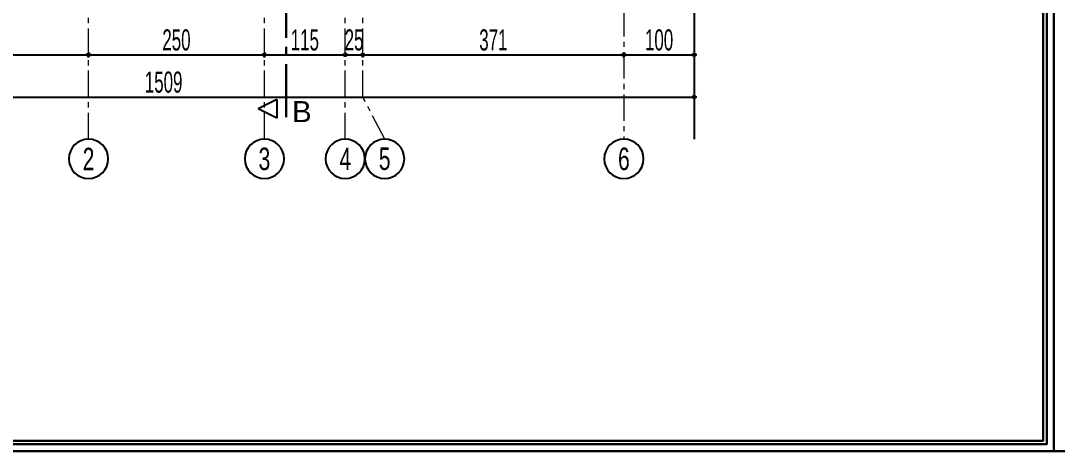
# Model space of a CAD drawing. Extents: x 386248 to 427517, y 4539405 to 4542296.
# Drawn here: x 394378 to 395852, y 4539405 to 4540018 of the extents above; entities that cross this region are included whole.
import ezdxf
from ezdxf.enums import TextEntityAlignment as Align

# ---------------------------------------------------------------- set-up
doc = ezdxf.new("R2010")
doc.units = 0
for name, pattern in [('CENTER', [2, 1.25, -0.25, 0.25, -0.25]), ('CENTER2', [1.125, 0.75, -0.125, 0.125, -0.125]), ('CENTERX2', [4, 2.5, -0.5, 0.5, -0.5])]:
    doc.linetypes.add(name, pattern=pattern)
for name, color, linetype, lineweight in [('AKS', 251, 'CENTERX2', 20), ('AKS YAZISI', 4, 'Continuous', 25), ('ASIK', 3, 'Continuous', 20), ('DIŞ 2', 167, 'Continuous', 25), ('GOR1', 51, 'Continuous', 25), ('OLCU10', 2, 'Continuous', 25), ('YAZILAR', 1, 'Continuous', 30)]:
    doc.layers.add(name, color=color, linetype=linetype, lineweight=lineweight)
doc.layers.add('Standart', color=7, linetype='Continuous')
doc.styles.add('arial_1_18', font='arial.ttf', dxfattribs={"height": 0.2})
doc.styles.add('T', font='ISOt.shx', dxfattribs={"width": 0.6})
doc.styles.add('UNIV', font='', dxfattribs={"width": 0.7})
doc.styles.get('UNIV').set_extended_font_data('Comic Sans MS')
doc.dimstyles.new('DOT2', dxfattribs={"dimtxt": 20, "dimasz": 0.7, "dimexe": 5, "dimexo": 5, "dimgap": 6, "dimtad": 1, "dimdec": 0, "dimdsep": 46, "dimtxsty": 'T', "dimblk1": 'SEL2', "dimblk2": 'SEL2', "dimsah": 1, "dimcen": 0, "dimse1": 1, "dimse2": 1, "dimclrd": 256, "dimclre": 256, "dimclrt": 256, "dimadec": 0, "dimazin": 0, "dimtfac": 1, "dimtdec": 0, "dimtix": 1, "dimtmove": 2, "dimatfit": 3, "dimldrblk": 'SEL2', "dimfxl": 1, "dimtolj": 1, "dimtzin": 0, "dimarcsym": 0})

# ---------------------------------------------------------------- blocks, each defined once
blk = doc.blocks.new('AKS-NO')
blk.add_circle((0, 0), 35)
at = {"color": 7, "style": 'UNIV', "width": 0.7}
blk.add_attdef('AKS-NO', text='', height=40, dxfattribs=at).set_placement((0, 0), align=Align.MIDDLE)
blk = doc.blocks.new('SEL2')
at = {"layer": 'OLCU10'}
for p, q in [((5.25, 0), (-5.25, 0)), ((0, 5.25), (0, -3.95))]:
    blk.add_line(p, q, dxfattribs=at)
blk.add_circle((0, 0), 2.75, dxfattribs=at)
blk = doc.blocks.new('*D2492')
at = {"layer": 'Defpoints', "color": 0}
for p in [(395335.6, 4539909.2), (393827, 4539849.2), (395335.6, 4539849.2)]:
    blk.add_point(p, dxfattribs=at)
at = {"layer": 'DIŞ 2', "lineweight": -2}
blk.add_line((393827.7, 4539909.2), (395334.9, 4539909.2), dxfattribs=at)
at = {"layer": 'DIŞ 2', "linetype": 'ByBlock', "lineweight": -2, "xscale": 0.7, "yscale": 0.7, "zscale": 0.7, "rotation": 180}
blk.add_blockref('SEL2', (393827, 4539909.2), dxfattribs=at)
at = {"layer": 'DIŞ 2', "linetype": 'ByBlock', "lineweight": -2, "xscale": 0.7, "yscale": 0.7, "zscale": 0.7}
blk.add_blockref('SEL2', (395335.6, 4539909.2), dxfattribs=at)
at = {"layer": 'DIŞ 2', "insert": (394581.3, 4539930.2), "char_height": 30, "attachment_point": 5, "style": 'T'}
blk.add_mtext('\\A1;1509', dxfattribs=at)
blk = doc.blocks.new('*D2504')
at = {"layer": 'ASIK', "lineweight": -2}
blk.add_line((393927.7, 4539969.2), (394473.8, 4539969.2), dxfattribs=at)
at = {"layer": 'Defpoints', "color": 0}
for p in [(394474.5, 4540007.2), (393927, 4539990.5), (394474.5, 4539969.2)]:
    blk.add_point(p, dxfattribs=at)
at = {"layer": 'ASIK', "linetype": 'ByBlock', "lineweight": -2, "xscale": 0.7, "yscale": 0.7, "zscale": 0.7, "rotation": 180}
blk.add_blockref('SEL2', (393927, 4539969.2), dxfattribs=at)
at = {"layer": 'ASIK', "linetype": 'ByBlock', "lineweight": -2, "xscale": 0.7, "yscale": 0.7, "zscale": 0.7}
blk.add_blockref('SEL2', (394474.5, 4539969.2), dxfattribs=at)
at = {"layer": 'ASIK', "insert": (394200.7, 4539990.2), "char_height": 30, "attachment_point": 5, "style": 'T'}
blk.add_mtext('\\A1;548', dxfattribs=at)
blk = doc.blocks.new('*D2505')
at = {"layer": 'ASIK', "lineweight": -2}
blk.add_line((394475.2, 4539969.2), (394723.8, 4539969.2), dxfattribs=at)
at = {"layer": 'Defpoints', "color": 0}
for p in [(394474.5, 4540007.2), (394724.5, 4540007.2), (394724.5, 4539969.2)]:
    blk.add_point(p, dxfattribs=at)
at = {"layer": 'ASIK', "linetype": 'ByBlock', "lineweight": -2, "xscale": 0.7, "yscale": 0.7, "zscale": 0.7, "rotation": 180}
blk.add_blockref('SEL2', (394474.5, 4539969.2), dxfattribs=at)
at = {"layer": 'ASIK', "linetype": 'ByBlock', "lineweight": -2, "xscale": 0.7, "yscale": 0.7, "zscale": 0.7}
blk.add_blockref('SEL2', (394724.5, 4539969.2), dxfattribs=at)
at = {"layer": 'ASIK', "insert": (394599.5, 4539990.2), "char_height": 30, "attachment_point": 5, "style": 'T'}
blk.add_mtext('\\A1;250', dxfattribs=at)
blk = doc.blocks.new('*D2506')
at = {"layer": 'ASIK', "lineweight": -2}
blk.add_line((394725.2, 4539969.2), (394838.8, 4539969.2), dxfattribs=at)
at = {"layer": 'Defpoints', "color": 0}
for p in [(394724.5, 4540007.2), (394839.5, 4539994.9), (394839.5, 4539969.2)]:
    blk.add_point(p, dxfattribs=at)
at = {"layer": 'ASIK', "linetype": 'ByBlock', "lineweight": -2, "xscale": 0.7, "yscale": 0.7, "zscale": 0.7, "rotation": 180}
blk.add_blockref('SEL2', (394724.5, 4539969.2), dxfattribs=at)
at = {"layer": 'ASIK', "linetype": 'ByBlock', "lineweight": -2, "xscale": 0.7, "yscale": 0.7, "zscale": 0.7}
blk.add_blockref('SEL2', (394839.5, 4539969.2), dxfattribs=at)
at = {"layer": 'ASIK', "insert": (394782, 4539990.2), "char_height": 30, "attachment_point": 5, "style": 'T'}
blk.add_mtext('\\A1;115', dxfattribs=at)
blk = doc.blocks.new('*D2507')
at = {"layer": 'ASIK', "lineweight": -2}
for p, q in [((394838.8, 4539969.2), (394838.1, 4539969.2)), ((394839.5, 4539969.2), (394864.5, 4539969.2)), ((394865.2, 4539969.2), (394865.9, 4539969.2))]:
    blk.add_line(p, q, dxfattribs=at)
at = {"layer": 'Defpoints', "color": 0}
for p in [(394839.5, 4539994.9), (394864.5, 4539994.9), (394864.5, 4539969.2)]:
    blk.add_point(p, dxfattribs=at)
at = {"layer": 'ASIK', "linetype": 'ByBlock', "lineweight": -2, "xscale": 0.7, "yscale": 0.7, "zscale": 0.7}
blk.add_blockref('SEL2', (394839.5, 4539969.2), dxfattribs=at)
at = {"layer": 'ASIK', "linetype": 'ByBlock', "lineweight": -2, "xscale": 0.7, "yscale": 0.7, "zscale": 0.7, "rotation": 180}
blk.add_blockref('SEL2', (394864.5, 4539969.2), dxfattribs=at)
at = {"layer": 'ASIK', "insert": (394852, 4539990.2), "char_height": 30, "attachment_point": 5, "style": 'T'}
blk.add_mtext('\\A1;25', dxfattribs=at)
blk = doc.blocks.new('*D2508')
at = {"layer": 'ASIK', "lineweight": -2}
blk.add_line((394865.2, 4539969.2), (395234.9, 4539969.2), dxfattribs=at)
at = {"layer": 'Defpoints', "color": 0}
for p in [(394864.5, 4539994.9), (395235.6, 4539994.9), (395235.6, 4539969.2)]:
    blk.add_point(p, dxfattribs=at)
at = {"layer": 'ASIK', "linetype": 'ByBlock', "lineweight": -2, "xscale": 0.7, "yscale": 0.7, "zscale": 0.7, "rotation": 180}
blk.add_blockref('SEL2', (394864.5, 4539969.2), dxfattribs=at)
at = {"layer": 'ASIK', "linetype": 'ByBlock', "lineweight": -2, "xscale": 0.7, "yscale": 0.7, "zscale": 0.7}
blk.add_blockref('SEL2', (395235.6, 4539969.2), dxfattribs=at)
at = {"layer": 'ASIK', "insert": (395050, 4539990.2), "char_height": 30, "attachment_point": 5, "style": 'T'}
blk.add_mtext('\\A1;371', dxfattribs=at)
blk = doc.blocks.new('*D2509')
at = {"layer": 'Defpoints', "color": 0}
for p in [(395235.6, 4539994.9), (395335.6, 4539994.9), (395335.6, 4539969.2)]:
    blk.add_point(p, dxfattribs=at)
at = {"layer": 'GOR1', "lineweight": -2}
blk.add_line((395236.3, 4539969.2), (395334.9, 4539969.2), dxfattribs=at)
at = {"layer": 'GOR1', "linetype": 'ByBlock', "lineweight": -2, "xscale": 0.7, "yscale": 0.7, "zscale": 0.7, "rotation": 180}
blk.add_blockref('SEL2', (395235.6, 4539969.2), dxfattribs=at)
at = {"layer": 'GOR1', "linetype": 'ByBlock', "lineweight": -2, "xscale": 0.7, "yscale": 0.7, "zscale": 0.7}
blk.add_blockref('SEL2', (395335.6, 4539969.2), dxfattribs=at)
at = {"layer": 'GOR1', "insert": (395285.6, 4539990.2), "char_height": 30, "attachment_point": 5, "style": 'T'}
blk.add_mtext('\\A1;100', dxfattribs=at)
blk = doc.blocks.new('G$C5DD4B624')
at = {"layer": 'Standart', "color": 2, "linetype": 'CENTER2', "lineweight": 30, "ltscale": 100}
blk.add_lwpolyline([(1065.5, 2101.9), (1065.5, 112.7)], dxfattribs=at)
at = {"layer": 'Standart', "color": 2, "linetype": 'Continuous', "lineweight": -3, "ltscale": 100}
for points in [[(1052.2, 139.3), (1025.5, 126)], [(1052.2, 139.3), (1052.2, 112.7)], [(1052.2, 112.7), (1025.5, 126)]]:
    blk.add_lwpolyline(points, dxfattribs=at)
at = {"layer": 'Standart', "color": 51, "linetype": 'Continuous', "lineweight": -3, "ltscale": 100, "style": 'arial_1_18'}
blk.add_text('B', height=30, dxfattribs=at).set_placement((1073.6, 107.1))

msp = doc.modelspace()

# ---------------------------------------------------------------- linework, layer by layer
at = {"layer": 'AKS', "linetype": 'CENTER', "ltscale": 30}
for p, q in [((394474.524, 4539849.21), (394474.524, 4541877.375)), ((394724.524, 4539849.21), (394724.524, 4541877.375)), ((394839.524, 4539849.21), (394839.524, 4541877.375)), ((395235.568, 4540332.881), (395235.568, 4539849.21))]:
    msp.add_line(p, q, dxfattribs=at)
msp.add_lwpolyline([(394895.524, 4539849.21), (394864.524, 4539909.21), (394864.524, 4541817.375), (394895.524, 4541877.375)], dxfattribs=at)
at = {"layer": 'GOR1'}
msp.add_line((395335.568, 4540131.959), (395335.568, 4539849.21), dxfattribs=at)
at = {"layer": 'YAZILAR', "color": 133, "ltscale": 5}
for points in [[(393307.44, 4542295.7), (395846.649, 4542295.7), (395846.649, 4539405.231), (393307.44, 4539405.231)], [(395846.649, 4542295.7), (398385.858, 4542295.7), (398385.858, 4539405.231), (395846.649, 4539405.231)], [(393317.44, 4542285.7), (395836.649, 4542285.7), (395836.649, 4539415.231), (393317.44, 4539415.231)], [(393322.44, 4542280.7), (395831.649, 4542280.7), (395831.649, 4539420.231), (393322.44, 4539420.231)]]:
    msp.add_lwpolyline(points, close=True, dxfattribs=at)

# ---------------------------------------------------------------- block references
at = {"layer": 'AKS YAZISI'}
ref = msp.add_blockref('AKS-NO', (394474.524, 4539821.21), dxfattribs=dict(at, xscale=-0.8000000000029103, yscale=0.8000000000029103, zscale=0.8, rotation=180.0000000005319))
ref.add_attrib('AKS-NO', '2', dxfattribs={"layer": '0', "color": 7, "height": 32, "style": 'UNIV', "width": 0.7}).set_placement((394474.524, 4539821.21), align=Align.MIDDLE)
ref = msp.add_blockref('AKS-NO', (394724.524, 4539821.21), dxfattribs=dict(at, xscale=-0.8000000000029103, yscale=0.8000000000029103, zscale=0.8, rotation=180.0000000005319))
ref.add_attrib('AKS-NO', '3', dxfattribs={"layer": '0', "color": 7, "height": 32, "style": 'UNIV', "width": 0.7}).set_placement((394724.524, 4539821.21), align=Align.MIDDLE)
ref = msp.add_blockref('AKS-NO', (394839.524, 4539821.21), dxfattribs=dict(at, xscale=-0.8000000000029103, yscale=0.8000000000029103, zscale=0.8, rotation=180.0000000005319))
ref.add_attrib('AKS-NO', '4', dxfattribs={"layer": '0', "color": 7, "height": 32, "style": 'UNIV', "width": 0.7}).set_placement((394839.524, 4539821.21), align=Align.MIDDLE)
ref = msp.add_blockref('AKS-NO', (394895.524, 4539821.21), dxfattribs=dict(at, xscale=-0.8000000000029103, yscale=0.8000000000029103, zscale=0.8, rotation=180.0000000005319))
ref.add_attrib('AKS-NO', '5', dxfattribs={"layer": '0', "color": 7, "height": 32, "style": 'UNIV', "width": 0.7}).set_placement((394895.524, 4539821.21), align=Align.MIDDLE)
ref = msp.add_blockref('AKS-NO', (395235.568, 4539821.21), dxfattribs=dict(at, xscale=-0.8000000000029103, yscale=0.8000000000029103, zscale=0.8, rotation=180.0000000005319))
ref.add_attrib('AKS-NO', '6', dxfattribs={"layer": '0', "color": 7, "height": 32, "style": 'UNIV', "width": 0.7}).set_placement((395235.568, 4539821.21), align=Align.MIDDLE)
at = {"layer": 'GOR1'}
msp.add_blockref('G$C5DD4B624', (393690.185, 4539766.311), dxfattribs=at)

# ---------------------------------------------------------------- dimensions: what is measured, and where the dimension line sits
at = {"layer": 'ASIK'}
for base, p1, p2, picture, middle in [((394474.524, 4539969.21), (393926.965, 4539990.5), (394474.524, 4540007.177), '*D2504', (394200.744, 4539990.21)), ((394724.524, 4539969.21), (394474.524, 4540007.177), (394724.524, 4540007.177), '*D2505', (394599.524, 4539990.21)), ((394839.524, 4539969.21), (394724.524, 4540007.177), (394839.524, 4539994.891), '*D2506', (394782.024, 4539990.21)), ((394864.524, 4539969.21), (394839.524, 4539994.891), (394864.524, 4539994.891), '*D2507', (394852.024, 4539990.21)), ((395235.568, 4539969.21), (394864.524, 4539994.891), (395235.568, 4539994.891), '*D2508', (395050.046, 4539990.21))]:
    dim = msp.add_linear_dim(base=base, p1=p1, p2=p2, dimstyle='DOT2', override={"dimtxt": 30, "dimtxsty": 'T', "dimldrblk": 'SEL2'}, dxfattribs=at)
    dim.commit()
    dim.dimension.update_dxf_attribs({"geometry": picture, "text_midpoint": middle})
at = {"layer": 'DIŞ 2'}
dim = msp.add_linear_dim(base=(395335.568, 4539909.21), p1=(393826.965, 4539849.21), p2=(395335.568, 4539849.21), dimstyle='DOT2', override={"dimtxt": 30, "dimtxsty": 'T', "dimldrblk": 'SEL2'}, dxfattribs=at)
dim.commit()
dim.dimension.update_dxf_attribs({"geometry": '*D2492', "text_midpoint": (394581.267, 4539930.21)})
at = {"layer": 'GOR1'}
dim = msp.add_linear_dim(base=(395335.568, 4539969.21), p1=(395235.568, 4539994.891), p2=(395335.568, 4539994.891), dimstyle='DOT2', override={"dimtxt": 30, "dimtxsty": 'T', "dimldrblk": 'SEL2'}, dxfattribs=at)
dim.commit()
dim.dimension.update_dxf_attribs({"geometry": '*D2509', "text_midpoint": (395285.568, 4539990.21)})

doc.saveas('drawing.dxf')
